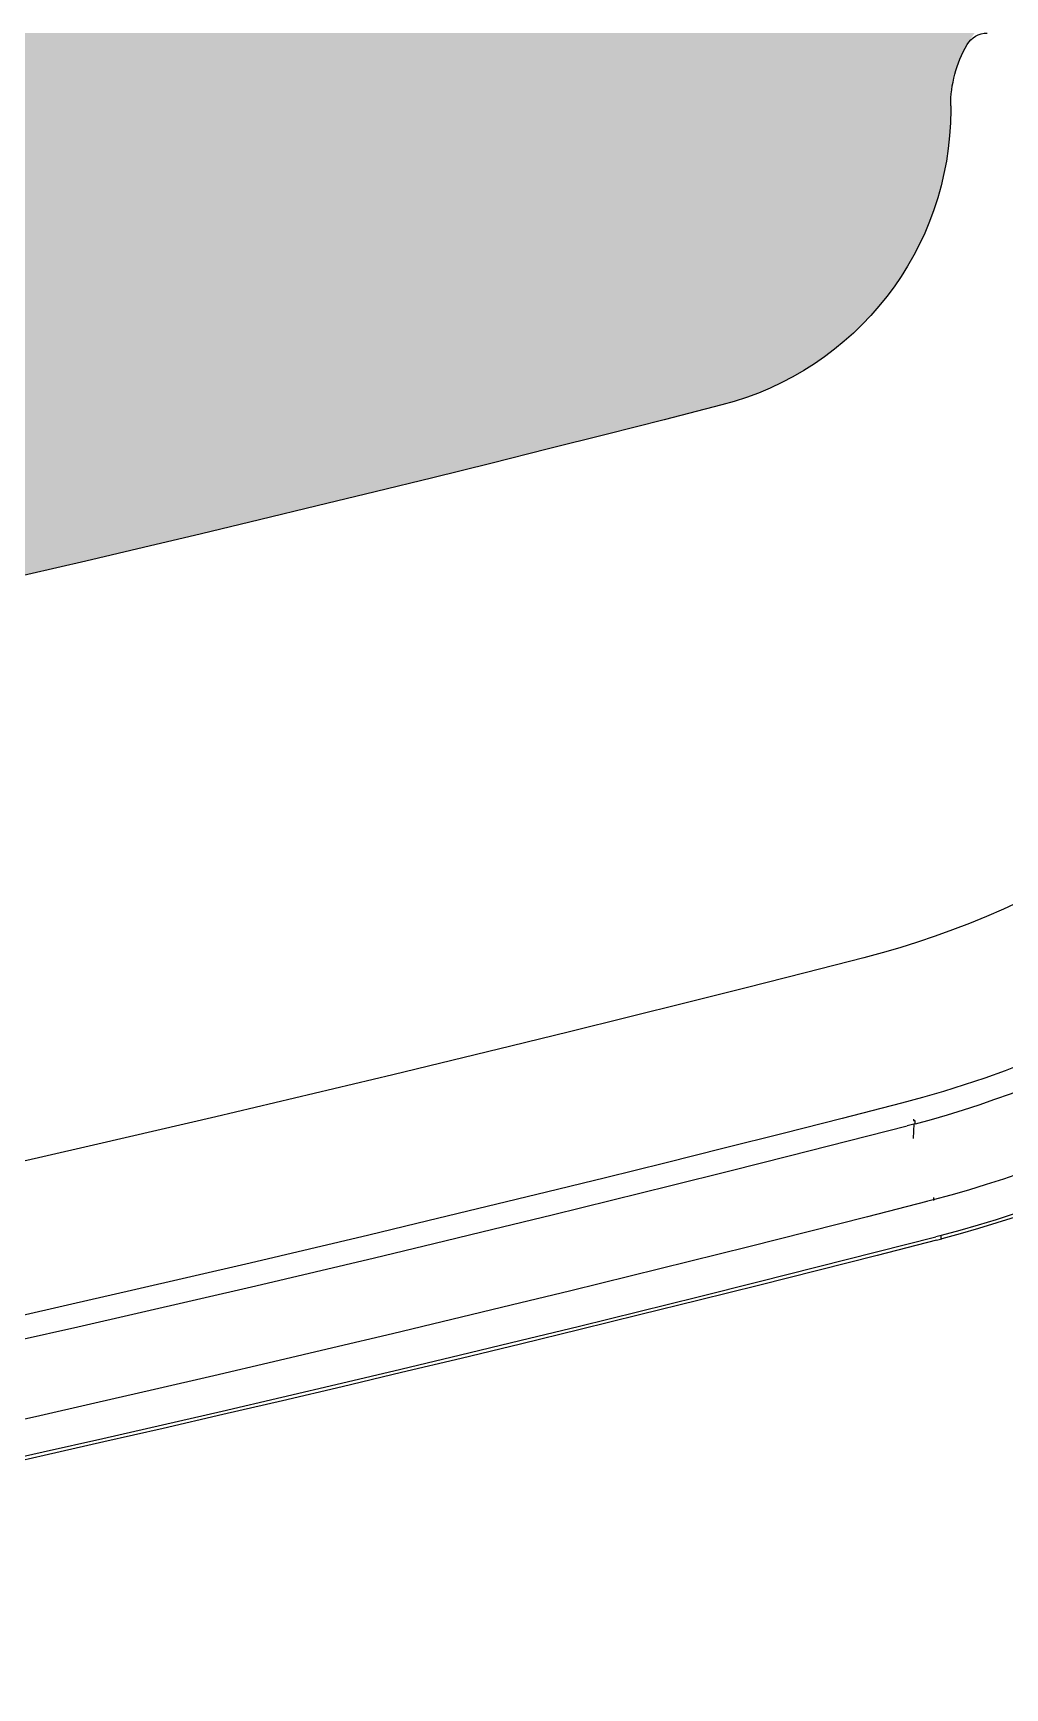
# Model space of a CAD drawing. Header units: millimetres. Extents: x 2698011 to 2856548, y 1019778 to 1210064.
# Drawn here: x 2781771.2 to 2781834.3, y 1121575.7 to 1121683.3 of the extents above; entities that cross this region are included whole.
import ezdxf

# ---------------------------------------------------------------- set-up
doc = ezdxf.new("R2010")
doc.units = ezdxf.units.MM
doc.layers.add('Bloques borde', color=9, linetype='Continuous')
doc.layers.add('Y_ CAJAS', color=9, linetype='Continuous')

# ---------------------------------------------------------------- blocks, each defined once
blk = doc.blocks.new('CO ALURA_  2500 tras 1120 CE ESQ - Inc')
h = blk.add_hatch(color=256)
h.dxf.hatch_style = 1
h.paths.add_polyline_path([(0.01797303918043, 2.304188890343127, 0.3448924110051088), (0.0030934055454502, 2.284815971434388, -0.1623301466132281), (0.0015370857583867, 2.27999999999997), (1.010450415439924, 2.27999999999997, -0.1599478930943387), (1.008893750599137, 2.284741669750812), (1.008893750599159, 2.284999999998583, 0.3422830856744202), (0.9940144620178915, 2.304188890343148, 0.1264993286384897)])
at = {"layer": 'Bloques borde', "linetype": 'Continuous'}
for p, q in [((1.008280928921294, 2.358198859699155), (1.007924884696876, 2.358291260402181)), ((1.008280928921294, 2.358198859699155), (1.007924884696876, 2.358291260402181)), ((1.007980673342472, 2.358508241439933), (1.008316222054814, 2.358421170858207)), ((1.007980673342472, 2.358508241439933), (1.008316222054814, 2.358421170858207)), ((1.00776098738052, 2.355874363001318), (1.007333153101996, 2.355988073394326)), ((1.00776098738052, 2.355874363001318), (1.007333153101996, 2.355988073394326)), ((1.006492114532022, 2.350952247477039), (1.006455275863628, 2.351885192056654)), ((1.006492114532022, 2.350952247477039), (1.006455275863628, 2.351885192056654)), ((1.006581845351546, 2.350947243945128), (1.006071192533596, 2.351081722911388)), ((1.006581845351546, 2.350947243945128), (1.006071192533596, 2.351081722911388)), ((1.008893750599154, 2.284741669750815), (1.008893750599154, 2.284999999999996)), ((1.008893750599154, 2.284741669750815), (1.008893750599154, 2.284999999999996))]:
    blk.add_line(p, q, dxfattribs=at)
at = {"layer": 'Bloques borde'}
for points in [[(1.008269936948521, 2.358430919465829, 0), (1.008269936948521, 2.358430919465829, 0), (1.008269936948521, 2.358430919465829, 0), (1.008269936948521, 2.358430919465829, 0), (1.008269936948521, 2.358430919465829, 0), (1.008269936948521, 2.358430919465829, 0), (1.008269936948521, 2.358430919465829, 0), (1.008269936948521, 2.358430919465829, 0), (1.008269936948521, 2.358430919465829, 0), (1.008269936948521, 2.358430919465829, 0), (1.008269936948521, 2.358430919465829, 0), (1.008269936948521, 2.358430919465829, 0), (1.008269936948521, 2.358430919465829, 0), (1.008269936948521, 2.358430919465829, 0), (1.008269936948521, 2.358430919465829, 0), (1.008269936948521, 2.358430919465829, 0), (1.008269936948521, 2.358430919465829, 0), (1.008269936948521, 2.358430919465829, 0), (1.008269936948521, 2.358430919465829, 0), (1.008269936948521, 2.358430919465829, 0), (1.008269936948521, 2.358430919465829, 0), (1.008269936948521, 2.358430919465829, 0), (1.008269936948521, 2.358430919465829, 0), (1.008269936948521, 2.358430919465829, 0), (1.008269936948521, 2.358430919465829, 0), (1.008269936948521, 2.358430919465829, 0), (1.008269936948521, 2.358430919465829, 0), (1.008269936948521, 2.358430919465829, 0), (1.008269936948521, 2.358430919465829, 0), (1.008269936948521, 2.358430919465829, 0), (1.008269936948521, 2.358430919465829, 0), (1.008269936948521, 2.358430919465829, 0), (1.008269936948521, 2.358430919465829, 0), (1.008269936948521, 2.358430919465829, 0), (1.008269936948521, 2.358430919465829, 0), (1.008269936948521, 2.358430919465829, 0), (1.008269936948521, 2.358430919465829, 0), (1.008269936948521, 2.358430919465829, 0), (1.008269936948521, 2.358430919465829, 0), (1.008269936948521, 2.358430919465829, 0), (1.008269936948521, 2.358430919465829, 0), (1.008269936948521, 2.358430919465829, 0), (1.008269936948521, 2.358430919465829, 0), (1.008269936948521, 2.358430919465829, 0), (1.008269936948521, 2.358430919465829, 0), (1.008269936948521, 2.358430919465829, 0), (1.008269936948521, 2.358430919465829, 0), (1.008269936948521, 2.358430919465829, 0), (1.008269936948521, 2.358430919465829, 0), (1.008269936948521, 2.358430919465829, 0), (1.008269936948521, 2.358430919465829, 0), (1.008269936948521, 2.358430919465829, 0), (1.008269936948521, 2.358430919465829, 0), (1.008269936948521, 2.358430919465829, 0), (1.008269936948521, 2.358430919465829, 0), (1.008269936948521, 2.358430919465829, 0), (1.008269936948521, 2.358430919465829, 0), (1.008269936948521, 2.358430919465829, 0), (1.008269936948521, 2.358430919465829, 0), (1.008269936948521, 2.358430919465829, 0), (1.008269936948521, 2.358430919465829, 0), (1.008269936948521, 2.358430919465829, 0), (1.008269936948521, 2.358430919465829, 0), (1.008269936948521, 2.358430919465829, 0), (1.008269936948521, 2.358430919465829, 0), (1.008269936948521, 2.358430919465829, 0), (1.008269936948521, 2.358430919465829, 0), (1.008269936948521, 2.358430919465829, 0), (1.008269936948521, 2.358430919465829, 0), (1.008269936948521, 2.358430919465829, 0), (1.008269936948521, 2.358430919465829, 0), (1.008269936948521, 2.358430919465829, 0), (1.008269936948521, 2.358430919465829, 0), (1.008269936948521, 2.358430919465829, 0), (1.008269936948521, 2.358430919465829, 0), (1.008269936948521, 2.358430919465829, 0), (1.008269936948521, 2.358430919465829, 0), (1.008269936948521, 2.358430919465829, 0), (1.008269936948521, 2.358430919465829, 0), (1.008269936948521, 2.358430919465829, 0), (1.008269936948521, 2.358430919465829, 0), (1.008269936948521, 2.358430919465829, 0), (1.008269936948521, 2.358430919465829, 0), (1.008269936948521, 2.358430919465829, 0), (1.008269936948521, 2.358430919465829, 0), (1.008269936948521, 2.358430919465829, 0), (1.008269936948521, 2.358430919465829, 0), (1.008269936948521, 2.358430919465829, 0), (1.008269936948521, 2.358430919465829, 0), (1.008269936948521, 2.358430919465829, 0), (1.008269936948521, 2.358430919465829, 0), (1.008269936948521, 2.358430919465829, 0), (1.008269936948521, 2.358430919465829, 0), (1.008269936948521, 2.358430919465829, 0), (1.008269936948521, 2.358430919465829, 0), (1.008269936948521, 2.358430919465829, 0), (1.008269936948521, 2.358430919465829, 0), (1.008269936948521, 2.358430919465829, 0), (1.008269936948521, 2.358430919465829, 0), (1.008269936948521, 2.358430919465829, 0), (1.008269936948521, 2.358430919465829, 0), (1.008269936948521, 2.358430919465829, 0), (1.008269936948521, 2.358430919465829, 0), (1.008269936948521, 2.358330919465828, 0), (1.008269936948521, 2.358330919465828, 0), (1.008269936948521, 2.358330919465828, 0), (1.008269936948521, 2.358330919465828, 0), (1.008269936948521, 2.358330919465828, 0), (1.008269936948521, 2.358330919465828, 0), (1.008269936948521, 2.358330919465828, 0), (1.008269936948521, 2.358330919465828, 0), (1.008269936948521, 2.358330919465828, 0), (1.008269936948521, 2.358330919465828, 0), (1.008269936948521, 2.358330919465828, 0), (1.008269936948521, 2.358330919465828, 0), (1.008269936948521, 2.358330919465828, 0), (1.008269936948521, 2.358330919465828, 0), (1.008269936948521, 2.358330919465828, 0), (1.008269936948521, 2.358330919465828, 0), (1.008269936948521, 2.358330919465828, 0), (1.008269936948521, 2.358330919465828, 0), (1.008269936948521, 2.358330919465828, 0), (1.008269936948521, 2.358330919465828, 0), (1.008269936948521, 2.358330919465828, 0), (1.008269936948521, 2.358330919465828, 0), (1.008269936948521, 2.358330919465828, 0), (1.008269936948521, 2.358330919465828, 0), (1.008269936948521, 2.358330919465828, 0), (1.008269936948521, 2.358330919465828, 0), (1.008269936948521, 2.358330919465828, 0), (1.008269936948521, 2.358330919465828, 0), (1.008269936948521, 2.358330919465828, 0), (1.008269936948521, 2.358330919465828, 0), (1.008269936948521, 2.358330919465828, 0), (1.008269936948521, 2.358330919465828, 0), (1.008269936948521, 2.358330919465828, 0), (1.008269936948521, 2.358330919465828, 0), (1.008269936948521, 2.358330919465828, 0), (1.008269936948521, 2.358330919465828, 0), (1.008269936948521, 2.358330919465828, 0), (1.008269936948521, 2.358330919465828, 0), (1.008269936948521, 2.358330919465828, 0), (1.008269936948521, 2.358330919465828, 0), (1.008269936948521, 2.358330919465828, 0), (1.008269936948521, 2.358330919465828, 0), (1.008269936948521, 2.358330919465828, 0), (1.008269936948521, 2.358330919465828, 0), (1.008269936948521, 2.358330919465828, 0), (1.008269936948521, 2.358330919465828, 0), (1.008269936948521, 2.358330919465828, 0), (1.008269936948521, 2.358330919465828, 0), (1.008269936948521, 2.358330919465828, 0), (1.008269936948521, 2.358330919465828, 0), (1.008269936948521, 2.358330919465828, 0), (1.008269936948521, 2.358330919465828, 0), (1.008269936948521, 2.358330919465828, 0), (1.008269936948521, 2.358330919465828, 0), (1.008269936948521, 2.358330919465828, 0), (1.008269936948521, 2.358330919465828, 0), (1.008269936948521, 2.358330919465828, 0), (1.008269936948521, 2.358330919465828, 0), (1.008269936948521, 2.358330919465828, 0), (1.008269936948521, 2.358330919465828, 0), (1.008269936948521, 2.358330919465828, 0), (1.008269936948521, 2.358330919465828, 0), (1.008269936948521, 2.358330919465828, 0), (1.008269936948521, 2.358330919465828, 0), (1.008269936948521, 2.358330919465828, 0), (1.008269936948521, 2.358330919465828, 0), (1.008269936948521, 2.358330919465828, 0), (1.008269936948521, 2.358330919465828, 0), (1.008269936948521, 2.358330919465828, 0), (1.008269936948521, 2.358330919465828, 0), (1.008269936948521, 2.358330919465828, 0), (1.008269936948521, 2.358230919465825, 0), (1.008269936948521, 2.358230919465825, 0), (1.008269936948521, 2.358230919465825, 0), (1.008269936948521, 2.358230919465825, 0), (1.008269936948521, 2.358230919465825, 0), (1.008269936948521, 2.358230919465825, 0), (1.008269936948521, 2.358230919465825, 0), (1.008269936948521, 2.358230919465825, 0), (1.008269936948521, 2.358230919465825, 0), (1.008269936948521, 2.358230919465825, 0), (1.008269936948521, 2.358230919465825, 0), (1.008269936948521, 2.358230919465825, 0), (1.008269936948521, 2.358230919465825, 0), (1.008269936948521, 2.358230919465825, 0), (1.008269936948521, 2.358230919465825, 0), (1.008269936948521, 2.358230919465825, 0), (1.008269936948521, 2.358230919465825, 0), (1.008269936948521, 2.358230919465825, 0)], [(1.008269936948521, 2.358430919465829, 0), (1.008269936948521, 2.358430919465829, 0), (1.008269936948521, 2.358430919465829, 0), (1.008269936948521, 2.358430919465829, 0), (1.008269936948521, 2.358430919465829, 0), (1.008269936948521, 2.358430919465829, 0), (1.008269936948521, 2.358430919465829, 0), (1.008269936948521, 2.358430919465829, 0), (1.008269936948521, 2.358430919465829, 0), (1.008269936948521, 2.358430919465829, 0), (1.008269936948521, 2.358430919465829, 0), (1.008269936948521, 2.358430919465829, 0), (1.008269936948521, 2.358430919465829, 0), (1.008269936948521, 2.358430919465829, 0), (1.008269936948521, 2.358430919465829, 0), (1.008269936948521, 2.358430919465829, 0), (1.008269936948521, 2.358430919465829, 0), (1.008269936948521, 2.358430919465829, 0), (1.008269936948521, 2.358430919465829, 0), (1.008269936948521, 2.358430919465829, 0), (1.008269936948521, 2.358430919465829, 0), (1.008269936948521, 2.358430919465829, 0), (1.008269936948521, 2.358430919465829, 0), (1.008269936948521, 2.358430919465829, 0), (1.008269936948521, 2.358430919465829, 0), (1.008269936948521, 2.358430919465829, 0), (1.008269936948521, 2.358430919465829, 0), (1.008269936948521, 2.358430919465829, 0), (1.008269936948521, 2.358430919465829, 0), (1.008269936948521, 2.358430919465829, 0), (1.008269936948521, 2.358430919465829, 0), (1.008269936948521, 2.358430919465829, 0), (1.008269936948521, 2.358430919465829, 0), (1.008269936948521, 2.358430919465829, 0), (1.008269936948521, 2.358430919465829, 0), (1.008269936948521, 2.358430919465829, 0), (1.008269936948521, 2.358430919465829, 0), (1.008269936948521, 2.358430919465829, 0), (1.008269936948521, 2.358430919465829, 0), (1.008269936948521, 2.358430919465829, 0), (1.008269936948521, 2.358430919465829, 0), (1.008269936948521, 2.358430919465829, 0), (1.008269936948521, 2.358430919465829, 0), (1.008269936948521, 2.358430919465829, 0), (1.008269936948521, 2.358430919465829, 0), (1.008269936948521, 2.358430919465829, 0), (1.008269936948521, 2.358430919465829, 0), (1.008269936948521, 2.358430919465829, 0), (1.008269936948521, 2.358430919465829, 0), (1.008269936948521, 2.358430919465829, 0), (1.008269936948521, 2.358430919465829, 0), (1.008269936948521, 2.358430919465829, 0), (1.008269936948521, 2.358430919465829, 0), (1.008269936948521, 2.358430919465829, 0), (1.008269936948521, 2.358430919465829, 0), (1.008269936948521, 2.358430919465829, 0), (1.008269936948521, 2.358430919465829, 0), (1.008269936948521, 2.358430919465829, 0), (1.008269936948521, 2.358430919465829, 0), (1.008269936948521, 2.358430919465829, 0), (1.008269936948521, 2.358430919465829, 0), (1.008269936948521, 2.358430919465829, 0), (1.008269936948521, 2.358430919465829, 0), (1.008269936948521, 2.358430919465829, 0), (1.008269936948521, 2.358430919465829, 0), (1.008269936948521, 2.358430919465829, 0), (1.008269936948521, 2.358430919465829, 0), (1.008269936948521, 2.358430919465829, 0), (1.008269936948521, 2.358430919465829, 0), (1.008269936948521, 2.358430919465829, 0), (1.008269936948521, 2.358430919465829, 0), (1.008269936948521, 2.358430919465829, 0), (1.008269936948521, 2.358430919465829, 0), (1.008269936948521, 2.358430919465829, 0), (1.008269936948521, 2.358430919465829, 0), (1.008269936948521, 2.358430919465829, 0), (1.008269936948521, 2.358430919465829, 0), (1.008269936948521, 2.358430919465829, 0), (1.008269936948521, 2.358430919465829, 0), (1.008269936948521, 2.358430919465829, 0), (1.008269936948521, 2.358430919465829, 0), (1.008269936948521, 2.358430919465829, 0), (1.008269936948521, 2.358430919465829, 0), (1.008269936948521, 2.358430919465829, 0), (1.008269936948521, 2.358430919465829, 0), (1.008269936948521, 2.358430919465829, 0), (1.008269936948521, 2.358430919465829, 0), (1.008269936948521, 2.358430919465829, 0), (1.008269936948521, 2.358430919465829, 0), (1.008269936948521, 2.358430919465829, 0), (1.008269936948521, 2.358430919465829, 0), (1.008269936948521, 2.358430919465829, 0), (1.008269936948521, 2.358430919465829, 0), (1.008269936948521, 2.358430919465829, 0), (1.008269936948521, 2.358430919465829, 0), (1.008269936948521, 2.358430919465829, 0), (1.008269936948521, 2.358430919465829, 0), (1.008269936948521, 2.358430919465829, 0), (1.008269936948521, 2.358430919465829, 0), (1.008269936948521, 2.358430919465829, 0), (1.008269936948521, 2.358430919465829, 0), (1.008269936948521, 2.358430919465829, 0), (1.008269936948521, 2.358430919465829, 0), (1.008269936948521, 2.358330919465828, 0), (1.008269936948521, 2.358330919465828, 0), (1.008269936948521, 2.358330919465828, 0), (1.008269936948521, 2.358330919465828, 0), (1.008269936948521, 2.358330919465828, 0), (1.008269936948521, 2.358330919465828, 0), (1.008269936948521, 2.358330919465828, 0), (1.008269936948521, 2.358330919465828, 0), (1.008269936948521, 2.358330919465828, 0), (1.008269936948521, 2.358330919465828, 0), (1.008269936948521, 2.358330919465828, 0), (1.008269936948521, 2.358330919465828, 0), (1.008269936948521, 2.358330919465828, 0), (1.008269936948521, 2.358330919465828, 0), (1.008269936948521, 2.358330919465828, 0), (1.008269936948521, 2.358330919465828, 0), (1.008269936948521, 2.358330919465828, 0), (1.008269936948521, 2.358330919465828, 0), (1.008269936948521, 2.358330919465828, 0), (1.008269936948521, 2.358330919465828, 0), (1.008269936948521, 2.358330919465828, 0), (1.008269936948521, 2.358330919465828, 0), (1.008269936948521, 2.358330919465828, 0), (1.008269936948521, 2.358330919465828, 0), (1.008269936948521, 2.358330919465828, 0), (1.008269936948521, 2.358330919465828, 0), (1.008269936948521, 2.358330919465828, 0), (1.008269936948521, 2.358330919465828, 0), (1.008269936948521, 2.358330919465828, 0), (1.008269936948521, 2.358330919465828, 0), (1.008269936948521, 2.358330919465828, 0), (1.008269936948521, 2.358330919465828, 0), (1.008269936948521, 2.358330919465828, 0), (1.008269936948521, 2.358330919465828, 0), (1.008269936948521, 2.358330919465828, 0), (1.008269936948521, 2.358330919465828, 0), (1.008269936948521, 2.358330919465828, 0), (1.008269936948521, 2.358330919465828, 0), (1.008269936948521, 2.358330919465828, 0), (1.008269936948521, 2.358330919465828, 0), (1.008269936948521, 2.358330919465828, 0), (1.008269936948521, 2.358330919465828, 0), (1.008269936948521, 2.358330919465828, 0), (1.008269936948521, 2.358330919465828, 0), (1.008269936948521, 2.358330919465828, 0), (1.008269936948521, 2.358330919465828, 0), (1.008269936948521, 2.358330919465828, 0), (1.008269936948521, 2.358330919465828, 0), (1.008269936948521, 2.358330919465828, 0), (1.008269936948521, 2.358330919465828, 0), (1.008269936948521, 2.358330919465828, 0), (1.008269936948521, 2.358330919465828, 0), (1.008269936948521, 2.358330919465828, 0), (1.008269936948521, 2.358330919465828, 0), (1.008269936948521, 2.358330919465828, 0), (1.008269936948521, 2.358330919465828, 0), (1.008269936948521, 2.358330919465828, 0), (1.008269936948521, 2.358330919465828, 0), (1.008269936948521, 2.358330919465828, 0), (1.008269936948521, 2.358330919465828, 0), (1.008269936948521, 2.358330919465828, 0), (1.008269936948521, 2.358330919465828, 0), (1.008269936948521, 2.358330919465828, 0), (1.008269936948521, 2.358330919465828, 0), (1.008269936948521, 2.358330919465828, 0), (1.008269936948521, 2.358330919465828, 0), (1.008269936948521, 2.358330919465828, 0), (1.008269936948521, 2.358330919465828, 0), (1.008269936948521, 2.358330919465828, 0), (1.008269936948521, 2.358330919465828, 0), (1.008269936948521, 2.358330919465828, 0), (1.008269936948521, 2.358230919465825, 0), (1.008269936948521, 2.358230919465825, 0), (1.008269936948521, 2.358230919465825, 0), (1.008269936948521, 2.358230919465825, 0), (1.008269936948521, 2.358230919465825, 0), (1.008269936948521, 2.358230919465825, 0), (1.008269936948521, 2.358230919465825, 0), (1.008269936948521, 2.358230919465825, 0), (1.008269936948521, 2.358230919465825, 0), (1.008269936948521, 2.358230919465825, 0), (1.008269936948521, 2.358230919465825, 0), (1.008269936948521, 2.358230919465825, 0), (1.008269936948521, 2.358230919465825, 0), (1.008269936948521, 2.358230919465825, 0), (1.008269936948521, 2.358230919465825, 0), (1.008269936948521, 2.358230919465825, 0), (1.008269936948521, 2.358230919465825, 0), (1.008269936948521, 2.358230919465825, 0)], [(1.007769936948534, 2.355730919465826, 0), (1.007769936948534, 2.355730919465826, 0), (1.007769936948534, 2.355730919465826, 0), (1.007769936948534, 2.355730919465826, 0), (1.007769936948534, 2.355730919465826, 0), (1.007769936948534, 2.355730919465826, 0), (1.007769936948534, 2.355730919465826, 0), (1.007769936948534, 2.355730919465826, 0), (1.007769936948534, 2.355730919465826, 0), (1.007769936948534, 2.355730919465826, 0), (1.007769936948534, 2.355730919465826, 0), (1.007769936948534, 2.355730919465826, 0), (1.007769936948534, 2.35583091946583, 0), (1.007769936948534, 2.35583091946583, 0), (1.007769936948534, 2.35583091946583, 0), (1.007769936948534, 2.35583091946583, 0), (1.007769936948534, 2.35583091946583, 0), (1.007769936948534, 2.35583091946583, 0), (1.007769936948534, 2.35583091946583, 0), (1.007769936948534, 2.35583091946583, 0), (1.007769936948534, 2.35583091946583, 0), (1.007769936948534, 2.35583091946583, 0), (1.007769936948534, 2.35583091946583, 0), (1.007769936948534, 2.35583091946583, 0), (1.007769936948534, 2.35583091946583, 0), (1.007769936948534, 2.35583091946583, 0), (1.007769936948534, 2.35583091946583, 0), (1.007769936948534, 2.35583091946583, 0), (1.007769936948534, 2.35583091946583, 0), (1.007769936948534, 2.35583091946583, 0), (1.007769936948534, 2.35583091946583, 0), (1.007769936948534, 2.35583091946583, 0), (1.007769936948534, 2.35583091946583, 0), (1.007769936948534, 2.35583091946583, 0), (1.007769936948534, 2.35583091946583, 0), (1.007769936948534, 2.35583091946583, 0), (1.007769936948534, 2.35583091946583, 0), (1.007769936948534, 2.35583091946583, 0), (1.007769936948534, 2.35583091946583, 0), (1.007769936948534, 2.35583091946583, 0), (1.007769936948534, 2.35583091946583, 0), (1.007769936948534, 2.35583091946583, 0), (1.007769936948534, 2.35583091946583, 0), (1.007769936948534, 2.35583091946583, 0), (1.007769936948534, 2.35583091946583, 0), (1.007769936948534, 2.35583091946583, 0), (1.007769936948534, 2.35583091946583, 0), (1.007769936948534, 2.35583091946583, 0), (1.007769936948534, 2.35583091946583, 0), (1.007769936948534, 2.35583091946583, 0), (1.007769936948534, 2.35583091946583, 0), (1.007769936948534, 2.35583091946583, 0), (1.007769936948534, 2.35583091946583, 0), (1.007769936948534, 2.35583091946583, 0), (1.007769936948534, 2.35583091946583, 0), (1.007769936948534, 2.35583091946583, 0), (1.007769936948534, 2.35583091946583, 0), (1.007769936948534, 2.35583091946583, 0), (1.007769936948534, 2.35583091946583, 0), (1.007769936948534, 2.35583091946583, 0), (1.007769936948534, 2.35583091946583, 0), (1.007769936948534, 2.35583091946583, 0), (1.007769936948534, 2.35583091946583, 0), (1.007769936948534, 2.35583091946583, 0), (1.007769936948534, 2.35583091946583, 0), (1.007769936948534, 2.35583091946583, 0), (1.007769936948534, 2.35583091946583, 0), (1.007769936948534, 2.35583091946583, 0), (1.007769936948534, 2.35583091946583, 0), (1.007769936948534, 2.35583091946583, 0), (1.007769936948534, 2.35583091946583, 0), (1.007769936948534, 2.35583091946583, 0), (1.007769936948534, 2.35583091946583, 0), (1.007769936948534, 2.35583091946583, 0), (1.007769936948534, 2.35583091946583, 0), (1.007769936948534, 2.35583091946583, 0), (1.007769936948534, 2.35583091946583, 0), (1.007769936948534, 2.35583091946583, 0), (1.007769936948534, 2.35583091946583, 0), (1.007769936948534, 2.35583091946583, 0), (1.007769936948534, 2.35583091946583, 0), (1.007769936948534, 2.35583091946583, 0), (1.007769936948534, 2.35583091946583, 0), (1.007769936948534, 2.35583091946583, 0), (1.007769936948534, 2.35583091946583, 0), (1.007769936948534, 2.35583091946583, 0), (1.007769936948534, 2.35583091946583, 0), (1.007769936948534, 2.35583091946583, 0), (1.007769936948534, 2.35583091946583, 0), (1.007769936948534, 2.35583091946583, 0), (1.007769936948534, 2.35583091946583, 0), (1.007769936948534, 2.35583091946583, 0), (1.007769936948534, 2.35583091946583, 0), (1.007769936948534, 2.35583091946583, 0), (1.007769936948534, 2.35583091946583, 0), (1.007769936948534, 2.35583091946583, 0), (1.007769936948534, 2.35583091946583, 0), (1.007769936948534, 2.35583091946583, 0), (1.007769936948534, 2.35583091946583, 0), (1.007769936948534, 2.35583091946583, 0), (1.007769936948534, 2.35583091946583, 0), (1.007769936948534, 2.35583091946583, 0), (1.007769936948534, 2.35583091946583, 0), (1.007769936948534, 2.35583091946583, 0), (1.007769936948534, 2.35583091946583, 0), (1.007769936948534, 2.35583091946583, 0), (1.007769936948534, 2.35583091946583, 0), (1.007769936948534, 2.35583091946583, 0), (1.007769936948534, 2.35583091946583, 0), (1.007769936948534, 2.35583091946583, 0), (1.007769936948534, 2.35583091946583, 0), (1.007769936948534, 2.35583091946583, 0), (1.007769936948534, 2.35583091946583, 0), (1.007769936948534, 2.35583091946583, 0), (1.007769936948534, 2.35583091946583, 0), (1.007769936948534, 2.35583091946583, 0), (1.007769936948534, 2.35583091946583, 0), (1.007769936948534, 2.35583091946583, 0), (1.007769936948534, 2.35583091946583, 0), (1.007769936948534, 2.35583091946583, 0), (1.007769936948534, 2.35583091946583, 0), (1.007769936948534, 2.35583091946583, 0), (1.007769936948534, 2.35583091946583, 0), (1.007769936948534, 2.35583091946583, 0), (1.007769936948534, 2.35583091946583, 0), (1.007769936948534, 2.35583091946583, 0), (1.007769936948534, 2.35583091946583, 0), (1.007769936948534, 2.35583091946583, 0), (1.007769936948534, 2.35583091946583, 0), (1.007769936948534, 2.35583091946583, 0), (1.007769936948534, 2.35583091946583, 0), (1.007769936948534, 2.35583091946583, 0), (1.007769936948534, 2.35583091946583, 0), (1.007769936948534, 2.355930919465833, 0), (1.007769936948534, 2.355930919465833, 0), (1.007769936948534, 2.355930919465833, 0), (1.007769936948534, 2.355930919465833, 0), (1.007769936948534, 2.355930919465833, 0), (1.007769936948534, 2.355930919465833, 0), (1.007769936948534, 2.355930919465833, 0), (1.007769936948534, 2.355930919465833, 0), (1.007769936948534, 2.355930919465833, 0), (1.007769936948534, 2.355930919465833, 0), (1.007769936948534, 2.355930919465833, 0), (1.007769936948534, 2.355930919465833, 0), (1.007769936948534, 2.355930919465833, 0), (1.007769936948534, 2.355930919465833, 0), (1.007769936948534, 2.355930919465833, 0), (1.007769936948534, 2.355930919465833, 0), (1.007769936948534, 2.355930919465833, 0), (1.007769936948534, 2.355930919465833, 0), (1.007769936948534, 2.355930919465833, 0), (1.007769936948534, 2.355930919465833, 0), (1.007769936948534, 2.355930919465833, 0), (1.007769936948534, 2.355930919465833, 0), (1.007769936948534, 2.355930919465833, 0), (1.007769936948534, 2.355930919465833, 0), (1.007769936948534, 2.355930919465833, 0), (1.007769936948534, 2.355930919465833, 0), (1.007769936948534, 2.355930919465833, 0), (1.007769936948534, 2.355930919465833, 0), (1.007769936948534, 2.355930919465833, 0), (1.007769936948534, 2.355930919465833, 0), (1.007769936948534, 2.355930919465833, 0), (1.007769936948534, 2.355930919465833, 0), (1.007769936948534, 2.355930919465833, 0), (1.007769936948534, 2.355930919465833, 0), (1.007769936948534, 2.355930919465833, 0), (1.007769936948534, 2.355930919465833, 0), (1.007769936948534, 2.355930919465833, 0), (1.007769936948534, 2.355930919465833, 0), (1.007769936948534, 2.355930919465833, 0), (1.007769936948534, 2.355930919465833, 0), (1.007769936948534, 2.355930919465833, 0), (1.007769936948534, 2.355930919465833, 0), (1.007769936948534, 2.355930919465833, 0), (1.007769936948534, 2.355930919465833, 0), (1.007769936948534, 2.355930919465833, 0), (1.007769936948534, 2.355930919465833, 0), (1.007769936948534, 2.355930919465833, 0), (1.007769936948534, 2.355930919465833, 0), (1.007769936948534, 2.355930919465833, 0), (1.007769936948534, 2.355930919465833, 0), (1.007769936948534, 2.355930919465833, 0), (1.007769936948534, 2.355930919465833, 0), (1.007769936948534, 2.355930919465833, 0), (1.007769936948534, 2.355930919465833, 0), (1.007769936948534, 2.355930919465833, 0), (1.007769936948534, 2.355930919465833, 0), (1.007769936948534, 2.355930919465833, 0), (1.007769936948534, 2.355930919465833, 0), (1.007769936948534, 2.355930919465833, 0)], [(1.007769936948534, 2.355730919465826, 0), (1.007769936948534, 2.355730919465826, 0), (1.007769936948534, 2.355730919465826, 0), (1.007769936948534, 2.355730919465826, 0), (1.007769936948534, 2.355730919465826, 0), (1.007769936948534, 2.355730919465826, 0), (1.007769936948534, 2.355730919465826, 0), (1.007769936948534, 2.355730919465826, 0), (1.007769936948534, 2.355730919465826, 0), (1.007769936948534, 2.355730919465826, 0), (1.007769936948534, 2.355730919465826, 0), (1.007769936948534, 2.355730919465826, 0), (1.007769936948534, 2.35583091946583, 0), (1.007769936948534, 2.35583091946583, 0), (1.007769936948534, 2.35583091946583, 0), (1.007769936948534, 2.35583091946583, 0), (1.007769936948534, 2.35583091946583, 0), (1.007769936948534, 2.35583091946583, 0), (1.007769936948534, 2.35583091946583, 0), (1.007769936948534, 2.35583091946583, 0), (1.007769936948534, 2.35583091946583, 0), (1.007769936948534, 2.35583091946583, 0), (1.007769936948534, 2.35583091946583, 0), (1.007769936948534, 2.35583091946583, 0), (1.007769936948534, 2.35583091946583, 0), (1.007769936948534, 2.35583091946583, 0), (1.007769936948534, 2.35583091946583, 0), (1.007769936948534, 2.35583091946583, 0), (1.007769936948534, 2.35583091946583, 0), (1.007769936948534, 2.35583091946583, 0), (1.007769936948534, 2.35583091946583, 0), (1.007769936948534, 2.35583091946583, 0), (1.007769936948534, 2.35583091946583, 0), (1.007769936948534, 2.35583091946583, 0), (1.007769936948534, 2.35583091946583, 0), (1.007769936948534, 2.35583091946583, 0), (1.007769936948534, 2.35583091946583, 0), (1.007769936948534, 2.35583091946583, 0), (1.007769936948534, 2.35583091946583, 0), (1.007769936948534, 2.35583091946583, 0), (1.007769936948534, 2.35583091946583, 0), (1.007769936948534, 2.35583091946583, 0), (1.007769936948534, 2.35583091946583, 0), (1.007769936948534, 2.35583091946583, 0), (1.007769936948534, 2.35583091946583, 0), (1.007769936948534, 2.35583091946583, 0), (1.007769936948534, 2.35583091946583, 0), (1.007769936948534, 2.35583091946583, 0), (1.007769936948534, 2.35583091946583, 0), (1.007769936948534, 2.35583091946583, 0), (1.007769936948534, 2.35583091946583, 0), (1.007769936948534, 2.35583091946583, 0), (1.007769936948534, 2.35583091946583, 0), (1.007769936948534, 2.35583091946583, 0), (1.007769936948534, 2.35583091946583, 0), (1.007769936948534, 2.35583091946583, 0), (1.007769936948534, 2.35583091946583, 0), (1.007769936948534, 2.35583091946583, 0), (1.007769936948534, 2.35583091946583, 0), (1.007769936948534, 2.35583091946583, 0), (1.007769936948534, 2.35583091946583, 0), (1.007769936948534, 2.35583091946583, 0), (1.007769936948534, 2.35583091946583, 0), (1.007769936948534, 2.35583091946583, 0), (1.007769936948534, 2.35583091946583, 0), (1.007769936948534, 2.35583091946583, 0), (1.007769936948534, 2.35583091946583, 0), (1.007769936948534, 2.35583091946583, 0), (1.007769936948534, 2.35583091946583, 0), (1.007769936948534, 2.35583091946583, 0), (1.007769936948534, 2.35583091946583, 0), (1.007769936948534, 2.35583091946583, 0), (1.007769936948534, 2.35583091946583, 0), (1.007769936948534, 2.35583091946583, 0), (1.007769936948534, 2.35583091946583, 0), (1.007769936948534, 2.35583091946583, 0), (1.007769936948534, 2.35583091946583, 0), (1.007769936948534, 2.35583091946583, 0), (1.007769936948534, 2.35583091946583, 0), (1.007769936948534, 2.35583091946583, 0), (1.007769936948534, 2.35583091946583, 0), (1.007769936948534, 2.35583091946583, 0), (1.007769936948534, 2.35583091946583, 0), (1.007769936948534, 2.35583091946583, 0), (1.007769936948534, 2.35583091946583, 0), (1.007769936948534, 2.35583091946583, 0), (1.007769936948534, 2.35583091946583, 0), (1.007769936948534, 2.35583091946583, 0), (1.007769936948534, 2.35583091946583, 0), (1.007769936948534, 2.35583091946583, 0), (1.007769936948534, 2.35583091946583, 0), (1.007769936948534, 2.35583091946583, 0), (1.007769936948534, 2.35583091946583, 0), (1.007769936948534, 2.35583091946583, 0), (1.007769936948534, 2.35583091946583, 0), (1.007769936948534, 2.35583091946583, 0), (1.007769936948534, 2.35583091946583, 0), (1.007769936948534, 2.35583091946583, 0), (1.007769936948534, 2.35583091946583, 0), (1.007769936948534, 2.35583091946583, 0), (1.007769936948534, 2.35583091946583, 0), (1.007769936948534, 2.35583091946583, 0), (1.007769936948534, 2.35583091946583, 0), (1.007769936948534, 2.35583091946583, 0), (1.007769936948534, 2.35583091946583, 0), (1.007769936948534, 2.35583091946583, 0), (1.007769936948534, 2.35583091946583, 0), (1.007769936948534, 2.35583091946583, 0), (1.007769936948534, 2.35583091946583, 0), (1.007769936948534, 2.35583091946583, 0), (1.007769936948534, 2.35583091946583, 0), (1.007769936948534, 2.35583091946583, 0), (1.007769936948534, 2.35583091946583, 0), (1.007769936948534, 2.35583091946583, 0), (1.007769936948534, 2.35583091946583, 0), (1.007769936948534, 2.35583091946583, 0), (1.007769936948534, 2.35583091946583, 0), (1.007769936948534, 2.35583091946583, 0), (1.007769936948534, 2.35583091946583, 0), (1.007769936948534, 2.35583091946583, 0), (1.007769936948534, 2.35583091946583, 0), (1.007769936948534, 2.35583091946583, 0), (1.007769936948534, 2.35583091946583, 0), (1.007769936948534, 2.35583091946583, 0), (1.007769936948534, 2.35583091946583, 0), (1.007769936948534, 2.35583091946583, 0), (1.007769936948534, 2.35583091946583, 0), (1.007769936948534, 2.35583091946583, 0), (1.007769936948534, 2.35583091946583, 0), (1.007769936948534, 2.35583091946583, 0), (1.007769936948534, 2.35583091946583, 0), (1.007769936948534, 2.35583091946583, 0), (1.007769936948534, 2.35583091946583, 0), (1.007769936948534, 2.355930919465833, 0), (1.007769936948534, 2.355930919465833, 0), (1.007769936948534, 2.355930919465833, 0), (1.007769936948534, 2.355930919465833, 0), (1.007769936948534, 2.355930919465833, 0), (1.007769936948534, 2.355930919465833, 0), (1.007769936948534, 2.355930919465833, 0), (1.007769936948534, 2.355930919465833, 0), (1.007769936948534, 2.355930919465833, 0), (1.007769936948534, 2.355930919465833, 0), (1.007769936948534, 2.355930919465833, 0), (1.007769936948534, 2.355930919465833, 0), (1.007769936948534, 2.355930919465833, 0), (1.007769936948534, 2.355930919465833, 0), (1.007769936948534, 2.355930919465833, 0), (1.007769936948534, 2.355930919465833, 0), (1.007769936948534, 2.355930919465833, 0), (1.007769936948534, 2.355930919465833, 0), (1.007769936948534, 2.355930919465833, 0), (1.007769936948534, 2.355930919465833, 0), (1.007769936948534, 2.355930919465833, 0), (1.007769936948534, 2.355930919465833, 0), (1.007769936948534, 2.355930919465833, 0), (1.007769936948534, 2.355930919465833, 0), (1.007769936948534, 2.355930919465833, 0), (1.007769936948534, 2.355930919465833, 0), (1.007769936948534, 2.355930919465833, 0), (1.007769936948534, 2.355930919465833, 0), (1.007769936948534, 2.355930919465833, 0), (1.007769936948534, 2.355930919465833, 0), (1.007769936948534, 2.355930919465833, 0), (1.007769936948534, 2.355930919465833, 0), (1.007769936948534, 2.355930919465833, 0), (1.007769936948534, 2.355930919465833, 0), (1.007769936948534, 2.355930919465833, 0), (1.007769936948534, 2.355930919465833, 0), (1.007769936948534, 2.355930919465833, 0), (1.007769936948534, 2.355930919465833, 0), (1.007769936948534, 2.355930919465833, 0), (1.007769936948534, 2.355930919465833, 0), (1.007769936948534, 2.355930919465833, 0), (1.007769936948534, 2.355930919465833, 0), (1.007769936948534, 2.355930919465833, 0), (1.007769936948534, 2.355930919465833, 0), (1.007769936948534, 2.355930919465833, 0), (1.007769936948534, 2.355930919465833, 0), (1.007769936948534, 2.355930919465833, 0), (1.007769936948534, 2.355930919465833, 0), (1.007769936948534, 2.355930919465833, 0), (1.007769936948534, 2.355930919465833, 0), (1.007769936948534, 2.355930919465833, 0), (1.007769936948534, 2.355930919465833, 0), (1.007769936948534, 2.355930919465833, 0), (1.007769936948534, 2.355930919465833, 0), (1.007769936948534, 2.355930919465833, 0), (1.007769936948534, 2.355930919465833, 0), (1.007769936948534, 2.355930919465833, 0), (1.007769936948534, 2.355930919465833, 0), (1.007769936948534, 2.355930919465833, 0)], [(1.006469936948519, 2.350630919465828, 0), (1.006469936948519, 2.350630919465828, 0), (1.006469936948519, 2.350630919465828, 0), (1.006469936948519, 2.350630919465828, 0), (1.006469936948519, 2.350630919465828, 0), (1.006469936948519, 2.350630919465828, 0), (1.006469936948519, 2.350630919465828, 0), (1.006469936948519, 2.350630919465828, 0), (1.006469936948519, 2.350630919465828, 0), (1.006469936948519, 2.350630919465828, 0), (1.006469936948519, 2.350630919465828, 0), (1.006469936948519, 2.350630919465828, 0), (1.006469936948519, 2.350630919465828, 0), (1.006469936948519, 2.350630919465828, 0), (1.006469936948519, 2.350630919465828, 0), (1.006469936948519, 2.350630919465828, 0), (1.006469936948519, 2.350630919465828, 0), (1.006469936948519, 2.350630919465828, 0), (1.006469936948519, 2.350630919465828, 0), (1.006469936948519, 2.350630919465828, 0), (1.006469936948519, 2.350630919465828, 0), (1.006469936948519, 2.350630919465828, 0), (1.006469936948519, 2.350630919465828, 0), (1.006469936948519, 2.350630919465828, 0), (1.006469936948519, 2.350630919465828, 0), (1.006469936948519, 2.350630919465828, 0), (1.006469936948519, 2.350630919465828, 0), (1.006469936948519, 2.350630919465828, 0), (1.006469936948519, 2.350630919465828, 0), (1.006469936948519, 2.350630919465828, 0), (1.006469936948519, 2.350630919465828, 0), (1.006469936948519, 2.350630919465828, 0), (1.006469936948519, 2.350630919465828, 0), (1.006469936948519, 2.350730919465831, 0), (1.006469936948519, 2.350730919465831, 0), (1.006469936948519, 2.350730919465831, 0), (1.006469936948519, 2.350730919465831, 0), (1.006569936948523, 2.350730919465831, 0), (1.006569936948523, 2.350730919465831, 0), (1.006569936948523, 2.350730919465831, 0), (1.006569936948523, 2.350730919465831, 0), (1.006569936948523, 2.350730919465831, 0), (1.006569936948523, 2.350730919465831, 0), (1.006569936948523, 2.350730919465831, 0), (1.006569936948523, 2.350730919465831, 0), (1.006569936948523, 2.350730919465831, 0), (1.006569936948523, 2.350730919465831, 0), (1.006569936948523, 2.350730919465831, 0), (1.006569936948523, 2.350730919465831, 0), (1.006569936948523, 2.350730919465831, 0), (1.006569936948523, 2.350730919465831, 0), (1.006569936948523, 2.350730919465831, 0), (1.006569936948523, 2.350730919465831, 0), (1.006569936948523, 2.350730919465831, 0), (1.006569936948523, 2.350730919465831, 0), (1.006569936948523, 2.350730919465831, 0), (1.006569936948523, 2.350730919465831, 0), (1.006569936948523, 2.350730919465831, 0), (1.006569936948523, 2.350730919465831, 0), (1.006569936948523, 2.350730919465831, 0), (1.006569936948523, 2.350730919465831, 0), (1.006569936948523, 2.350730919465831, 0), (1.006569936948523, 2.350730919465831, 0), (1.006569936948523, 2.350730919465831, 0), (1.006569936948523, 2.350730919465831, 0), (1.006569936948523, 2.350730919465831, 0), (1.006569936948523, 2.350730919465831, 0), (1.006569936948523, 2.350730919465831, 0), (1.006569936948523, 2.350730919465831, 0), (1.006569936948523, 2.350730919465831, 0), (1.006569936948523, 2.350730919465831, 0), (1.006569936948523, 2.350730919465831, 0), (1.006569936948523, 2.350730919465831, 0), (1.006569936948523, 2.350730919465831, 0), (1.006569936948523, 2.350730919465831, 0), (1.006569936948523, 2.350730919465831, 0), (1.006569936948523, 2.350730919465831, 0), (1.006569936948523, 2.350830919465835, 0), (1.006569936948523, 2.350830919465835, 0), (1.006569936948523, 2.350830919465835, 0), (1.006569936948523, 2.350830919465835, 0), (1.006569936948523, 2.350830919465835, 0), (1.006569936948523, 2.350830919465835, 0), (1.006569936948523, 2.350830919465835, 0), (1.006569936948523, 2.350830919465835, 0), (1.006569936948523, 2.350830919465835, 0), (1.006569936948523, 2.350830919465835, 0), (1.006569936948523, 2.350830919465835, 0), (1.006569936948523, 2.350830919465835, 0), (1.006569936948523, 2.350830919465835, 0), (1.006569936948523, 2.350830919465835, 0), (1.006569936948523, 2.350830919465835, 0), (1.006569936948523, 2.350830919465835, 0), (1.006569936948523, 2.350830919465835, 0), (1.006569936948523, 2.350830919465835, 0), (1.006569936948523, 2.350830919465835, 0), (1.006569936948523, 2.350830919465835, 0), (1.006569936948523, 2.350830919465835, 0), (1.006569936948523, 2.350830919465835, 0), (1.006569936948523, 2.350830919465835, 0), (1.006569936948523, 2.350830919465835, 0), (1.006569936948523, 2.350830919465835, 0), (1.006569936948523, 2.350830919465835, 0), (1.006569936948523, 2.350830919465835, 0), (1.006569936948523, 2.350830919465835, 0), (1.006569936948523, 2.350830919465835, 0), (1.006569936948523, 2.350830919465835, 0), (1.006569936948523, 2.350830919465835, 0), (1.006569936948523, 2.350830919465835, 0), (1.006569936948523, 2.350830919465835, 0), (1.006569936948523, 2.350830919465835, 0), (1.006569936948523, 2.350830919465835, 0), (1.006569936948523, 2.350830919465835, 0), (1.006569936948523, 2.350830919465835, 0), (1.006569936948523, 2.350830919465835, 0), (1.006569936948523, 2.350830919465835, 0), (1.006569936948523, 2.350830919465835, 0), (1.006569936948523, 2.350830919465835, 0), (1.006569936948523, 2.350830919465835, 0), (1.006569936948523, 2.350830919465835, 0), (1.006569936948523, 2.350830919465835, 0), (1.006569936948523, 2.350830919465835, 0), (1.006569936948523, 2.350830919465835, 0), (1.006569936948523, 2.350830919465835, 0), (1.006569936948523, 2.350830919465835, 0), (1.006569936948523, 2.350830919465835, 0), (1.006569936948523, 2.350830919465835, 0), (1.006569936948523, 2.350830919465835, 0), (1.006569936948523, 2.350830919465835, 0), (1.006569936948523, 2.350830919465835, 0), (1.006569936948523, 2.350830919465835, 0), (1.006569936948523, 2.350830919465835, 0), (1.006569936948523, 2.350830919465835, 0), (1.006569936948523, 2.350830919465835, 0), (1.006569936948523, 2.350830919465835, 0), (1.006569936948523, 2.350930919465824, 0), (1.006569936948523, 2.350930919465824, 0), (1.006569936948523, 2.350930919465824, 0), (1.006569936948523, 2.350930919465824, 0), (1.006569936948523, 2.350930919465824, 0), (1.006569936948523, 2.350930919465824, 0), (1.006569936948523, 2.350930919465824, 0), (1.006569936948523, 2.350930919465824, 0), (1.006569936948523, 2.350930919465824, 0), (1.006569936948523, 2.350930919465824, 0), (1.006569936948523, 2.350930919465824, 0), (1.006569936948523, 2.350930919465824, 0), (1.006569936948523, 2.350930919465824, 0), (1.006569936948523, 2.350930919465824, 0), (1.006569936948523, 2.350930919465824, 0), (1.006569936948523, 2.350930919465824, 0), (1.006569936948523, 2.350930919465824, 0), (1.006569936948523, 2.350930919465824, 0), (1.006569936948523, 2.350930919465824, 0), (1.006569936948523, 2.350930919465824, 0), (1.006569936948523, 2.350930919465824, 0), (1.006569936948523, 2.350930919465824, 0), (1.006569936948523, 2.350930919465824, 0), (1.006569936948523, 2.350930919465824, 0), (1.006569936948523, 2.350930919465824, 0), (1.006569936948523, 2.350930919465824, 0), (1.006569936948523, 2.350930919465824, 0), (1.006569936948523, 2.350930919465824, 0), (1.006569936948523, 2.350930919465824, 0), (1.006569936948523, 2.350930919465824, 0), (1.006569936948523, 2.350930919465824, 0), (1.006569936948523, 2.350930919465824, 0), (1.006569936948523, 2.350930919465824, 0), (1.006569936948523, 2.350930919465824, 0), (1.006569936948523, 2.350930919465824, 0), (1.006569936948523, 2.350930919465824, 0), (1.006569936948523, 2.350930919465824, 0), (1.006569936948523, 2.350930919465824, 0), (1.006569936948523, 2.350930919465824, 0), (1.006569936948523, 2.350930919465824, 0), (1.006569936948523, 2.350930919465824, 0), (1.006569936948523, 2.350930919465824, 0), (1.006569936948523, 2.350930919465824, 0), (1.006569936948523, 2.350930919465824, 0), (1.006569936948523, 2.350930919465824, 0), (1.006569936948523, 2.350930919465824, 0), (1.006569936948523, 2.350930919465824, 0), (1.006569936948523, 2.350930919465824, 0), (1.006569936948523, 2.350930919465824, 0), (1.006569936948523, 2.350930919465824, 0), (1.006569936948523, 2.350930919465824, 0), (1.006569936948523, 2.350930919465824, 0), (1.006569936948523, 2.350930919465824, 0), (1.006569936948523, 2.350930919465824, 0), (1.006569936948523, 2.350930919465824, 0), (1.006569936948523, 2.350930919465824, 0), (1.006569936948523, 2.350930919465824, 0), (1.006569936948523, 2.350930919465824, 0), (1.006569936948523, 2.350930919465824, 0), (1.006569936948523, 2.350930919465824, 0), (1.006569936948523, 2.350930919465824, 0), (1.006569936948523, 2.350930919465824, 0), (1.006569936948523, 2.350930919465824, 0), (1.006569936948523, 2.350930919465824, 0), (1.006569936948523, 2.350930919465824, 0), (1.006569936948523, 2.350930919465824, 0), (1.006569936948523, 2.350930919465824, 0), (1.006569936948523, 2.350930919465824, 0), (1.006569936948523, 2.350930919465824, 0), (1.006569936948523, 2.350930919465824, 0), (1.006569936948523, 2.350930919465824, 0), (1.006569936948523, 2.350930919465824, 0), (1.006569936948523, 2.350930919465824, 0), (1.006569936948523, 2.350930919465824, 0), (1.006569936948523, 2.350930919465824, 0), (1.006569936948523, 2.350930919465824, 0), (1.006569936948523, 2.350930919465824, 0), (1.006569936948523, 2.350930919465824, 0), (1.006569936948523, 2.350930919465824, 0), (1.006569936948523, 2.350930919465824, 0), (1.006569936948523, 2.350930919465824, 0), (1.006569936948523, 2.350930919465824, 0), (1.006569936948523, 2.350930919465824, 0), (1.006569936948523, 2.350930919465824, 0), (1.006569936948523, 2.350930919465824, 0), (1.006569936948523, 2.350930919465824, 0), (1.006569936948523, 2.350930919465824, 0), (1.006569936948523, 2.350930919465824, 0), (1.006569936948523, 2.350930919465824, 0), (1.006569936948523, 2.350930919465824, 0), (1.006569936948523, 2.350930919465824, 0), (1.006569936948523, 2.350930919465824, 0), (1.006569936948523, 2.350930919465824, 0), (1.006569936948523, 2.350930919465824, 0), (1.006569936948523, 2.350930919465824, 0), (1.006569936948523, 2.350930919465824, 0), (1.006569936948523, 2.350930919465824, 0), (1.006569936948523, 2.350930919465824, 0), (1.006569936948523, 2.350930919465824, 0), (1.006569936948523, 2.350930919465824, 0), (1.006569936948523, 2.350930919465824, 0), (1.006569936948523, 2.350930919465824, 0), (1.006569936948523, 2.350930919465824, 0), (1.006569936948523, 2.350930919465824, 0), (1.006569936948523, 2.350930919465824, 0), (1.006569936948523, 2.350930919465824, 0), (1.006569936948523, 2.350930919465824, 0), (1.006569936948523, 2.350930919465824, 0), (1.006569936948523, 2.350930919465824, 0), (1.006569936948523, 2.350930919465824, 0), (1.006569936948523, 2.350930919465824, 0), (1.006569936948523, 2.350930919465824, 0), (1.006569936948523, 2.350930919465824, 0), (1.006569936948523, 2.350930919465824, 0), (1.006569936948523, 2.350930919465824, 0), (1.006569936948523, 2.350930919465824, 0), (1.006569936948523, 2.350930919465824, 0), (1.006569936948523, 2.350930919465824, 0), (1.006569936948523, 2.350930919465824, 0), (1.006569936948523, 2.350930919465824, 0), (1.006569936948523, 2.350930919465824, 0)], [(1.006469936948519, 2.350630919465828, 0), (1.006469936948519, 2.350630919465828, 0), (1.006469936948519, 2.350630919465828, 0), (1.006469936948519, 2.350630919465828, 0), (1.006469936948519, 2.350630919465828, 0), (1.006469936948519, 2.350630919465828, 0), (1.006469936948519, 2.350630919465828, 0), (1.006469936948519, 2.350630919465828, 0), (1.006469936948519, 2.350630919465828, 0), (1.006469936948519, 2.350630919465828, 0), (1.006469936948519, 2.350630919465828, 0), (1.006469936948519, 2.350630919465828, 0), (1.006469936948519, 2.350630919465828, 0), (1.006469936948519, 2.350630919465828, 0), (1.006469936948519, 2.350630919465828, 0), (1.006469936948519, 2.350630919465828, 0), (1.006469936948519, 2.350630919465828, 0), (1.006469936948519, 2.350630919465828, 0), (1.006469936948519, 2.350630919465828, 0), (1.006469936948519, 2.350630919465828, 0), (1.006469936948519, 2.350630919465828, 0), (1.006469936948519, 2.350630919465828, 0), (1.006469936948519, 2.350630919465828, 0), (1.006469936948519, 2.350630919465828, 0), (1.006469936948519, 2.350630919465828, 0), (1.006469936948519, 2.350630919465828, 0), (1.006469936948519, 2.350630919465828, 0), (1.006469936948519, 2.350630919465828, 0), (1.006469936948519, 2.350630919465828, 0), (1.006469936948519, 2.350630919465828, 0), (1.006469936948519, 2.350630919465828, 0), (1.006469936948519, 2.350630919465828, 0), (1.006469936948519, 2.350630919465828, 0), (1.006469936948519, 2.350730919465831, 0), (1.006469936948519, 2.350730919465831, 0), (1.006469936948519, 2.350730919465831, 0), (1.006469936948519, 2.350730919465831, 0), (1.006569936948523, 2.350730919465831, 0), (1.006569936948523, 2.350730919465831, 0), (1.006569936948523, 2.350730919465831, 0), (1.006569936948523, 2.350730919465831, 0), (1.006569936948523, 2.350730919465831, 0), (1.006569936948523, 2.350730919465831, 0), (1.006569936948523, 2.350730919465831, 0), (1.006569936948523, 2.350730919465831, 0), (1.006569936948523, 2.350730919465831, 0), (1.006569936948523, 2.350730919465831, 0), (1.006569936948523, 2.350730919465831, 0), (1.006569936948523, 2.350730919465831, 0), (1.006569936948523, 2.350730919465831, 0), (1.006569936948523, 2.350730919465831, 0), (1.006569936948523, 2.350730919465831, 0), (1.006569936948523, 2.350730919465831, 0), (1.006569936948523, 2.350730919465831, 0), (1.006569936948523, 2.350730919465831, 0), (1.006569936948523, 2.350730919465831, 0), (1.006569936948523, 2.350730919465831, 0), (1.006569936948523, 2.350730919465831, 0), (1.006569936948523, 2.350730919465831, 0), (1.006569936948523, 2.350730919465831, 0), (1.006569936948523, 2.350730919465831, 0), (1.006569936948523, 2.350730919465831, 0), (1.006569936948523, 2.350730919465831, 0), (1.006569936948523, 2.350730919465831, 0), (1.006569936948523, 2.350730919465831, 0), (1.006569936948523, 2.350730919465831, 0), (1.006569936948523, 2.350730919465831, 0), (1.006569936948523, 2.350730919465831, 0), (1.006569936948523, 2.350730919465831, 0), (1.006569936948523, 2.350730919465831, 0), (1.006569936948523, 2.350730919465831, 0), (1.006569936948523, 2.350730919465831, 0), (1.006569936948523, 2.350730919465831, 0), (1.006569936948523, 2.350730919465831, 0), (1.006569936948523, 2.350730919465831, 0), (1.006569936948523, 2.350730919465831, 0), (1.006569936948523, 2.350730919465831, 0), (1.006569936948523, 2.350830919465835, 0), (1.006569936948523, 2.350830919465835, 0), (1.006569936948523, 2.350830919465835, 0), (1.006569936948523, 2.350830919465835, 0), (1.006569936948523, 2.350830919465835, 0), (1.006569936948523, 2.350830919465835, 0), (1.006569936948523, 2.350830919465835, 0), (1.006569936948523, 2.350830919465835, 0), (1.006569936948523, 2.350830919465835, 0), (1.006569936948523, 2.350830919465835, 0), (1.006569936948523, 2.350830919465835, 0), (1.006569936948523, 2.350830919465835, 0), (1.006569936948523, 2.350830919465835, 0), (1.006569936948523, 2.350830919465835, 0), (1.006569936948523, 2.350830919465835, 0), (1.006569936948523, 2.350830919465835, 0), (1.006569936948523, 2.350830919465835, 0), (1.006569936948523, 2.350830919465835, 0), (1.006569936948523, 2.350830919465835, 0), (1.006569936948523, 2.350830919465835, 0), (1.006569936948523, 2.350830919465835, 0), (1.006569936948523, 2.350830919465835, 0), (1.006569936948523, 2.350830919465835, 0), (1.006569936948523, 2.350830919465835, 0), (1.006569936948523, 2.350830919465835, 0), (1.006569936948523, 2.350830919465835, 0), (1.006569936948523, 2.350830919465835, 0), (1.006569936948523, 2.350830919465835, 0), (1.006569936948523, 2.350830919465835, 0), (1.006569936948523, 2.350830919465835, 0), (1.006569936948523, 2.350830919465835, 0), (1.006569936948523, 2.350830919465835, 0), (1.006569936948523, 2.350830919465835, 0), (1.006569936948523, 2.350830919465835, 0), (1.006569936948523, 2.350830919465835, 0), (1.006569936948523, 2.350830919465835, 0), (1.006569936948523, 2.350830919465835, 0), (1.006569936948523, 2.350830919465835, 0), (1.006569936948523, 2.350830919465835, 0), (1.006569936948523, 2.350830919465835, 0), (1.006569936948523, 2.350830919465835, 0), (1.006569936948523, 2.350830919465835, 0), (1.006569936948523, 2.350830919465835, 0), (1.006569936948523, 2.350830919465835, 0), (1.006569936948523, 2.350830919465835, 0), (1.006569936948523, 2.350830919465835, 0), (1.006569936948523, 2.350830919465835, 0), (1.006569936948523, 2.350830919465835, 0), (1.006569936948523, 2.350830919465835, 0), (1.006569936948523, 2.350830919465835, 0), (1.006569936948523, 2.350830919465835, 0), (1.006569936948523, 2.350830919465835, 0), (1.006569936948523, 2.350830919465835, 0), (1.006569936948523, 2.350830919465835, 0), (1.006569936948523, 2.350830919465835, 0), (1.006569936948523, 2.350830919465835, 0), (1.006569936948523, 2.350830919465835, 0), (1.006569936948523, 2.350830919465835, 0), (1.006569936948523, 2.350930919465824, 0), (1.006569936948523, 2.350930919465824, 0), (1.006569936948523, 2.350930919465824, 0), (1.006569936948523, 2.350930919465824, 0), (1.006569936948523, 2.350930919465824, 0), (1.006569936948523, 2.350930919465824, 0), (1.006569936948523, 2.350930919465824, 0), (1.006569936948523, 2.350930919465824, 0), (1.006569936948523, 2.350930919465824, 0), (1.006569936948523, 2.350930919465824, 0), (1.006569936948523, 2.350930919465824, 0), (1.006569936948523, 2.350930919465824, 0), (1.006569936948523, 2.350930919465824, 0), (1.006569936948523, 2.350930919465824, 0), (1.006569936948523, 2.350930919465824, 0), (1.006569936948523, 2.350930919465824, 0), (1.006569936948523, 2.350930919465824, 0), (1.006569936948523, 2.350930919465824, 0), (1.006569936948523, 2.350930919465824, 0), (1.006569936948523, 2.350930919465824, 0), (1.006569936948523, 2.350930919465824, 0), (1.006569936948523, 2.350930919465824, 0), (1.006569936948523, 2.350930919465824, 0), (1.006569936948523, 2.350930919465824, 0), (1.006569936948523, 2.350930919465824, 0), (1.006569936948523, 2.350930919465824, 0), (1.006569936948523, 2.350930919465824, 0), (1.006569936948523, 2.350930919465824, 0), (1.006569936948523, 2.350930919465824, 0), (1.006569936948523, 2.350930919465824, 0), (1.006569936948523, 2.350930919465824, 0), (1.006569936948523, 2.350930919465824, 0), (1.006569936948523, 2.350930919465824, 0), (1.006569936948523, 2.350930919465824, 0), (1.006569936948523, 2.350930919465824, 0), (1.006569936948523, 2.350930919465824, 0), (1.006569936948523, 2.350930919465824, 0), (1.006569936948523, 2.350930919465824, 0), (1.006569936948523, 2.350930919465824, 0), (1.006569936948523, 2.350930919465824, 0), (1.006569936948523, 2.350930919465824, 0), (1.006569936948523, 2.350930919465824, 0), (1.006569936948523, 2.350930919465824, 0), (1.006569936948523, 2.350930919465824, 0), (1.006569936948523, 2.350930919465824, 0), (1.006569936948523, 2.350930919465824, 0), (1.006569936948523, 2.350930919465824, 0), (1.006569936948523, 2.350930919465824, 0), (1.006569936948523, 2.350930919465824, 0), (1.006569936948523, 2.350930919465824, 0), (1.006569936948523, 2.350930919465824, 0), (1.006569936948523, 2.350930919465824, 0), (1.006569936948523, 2.350930919465824, 0), (1.006569936948523, 2.350930919465824, 0), (1.006569936948523, 2.350930919465824, 0), (1.006569936948523, 2.350930919465824, 0), (1.006569936948523, 2.350930919465824, 0), (1.006569936948523, 2.350930919465824, 0), (1.006569936948523, 2.350930919465824, 0), (1.006569936948523, 2.350930919465824, 0), (1.006569936948523, 2.350930919465824, 0), (1.006569936948523, 2.350930919465824, 0), (1.006569936948523, 2.350930919465824, 0), (1.006569936948523, 2.350930919465824, 0), (1.006569936948523, 2.350930919465824, 0), (1.006569936948523, 2.350930919465824, 0), (1.006569936948523, 2.350930919465824, 0), (1.006569936948523, 2.350930919465824, 0), (1.006569936948523, 2.350930919465824, 0), (1.006569936948523, 2.350930919465824, 0), (1.006569936948523, 2.350930919465824, 0), (1.006569936948523, 2.350930919465824, 0), (1.006569936948523, 2.350930919465824, 0), (1.006569936948523, 2.350930919465824, 0), (1.006569936948523, 2.350930919465824, 0), (1.006569936948523, 2.350930919465824, 0), (1.006569936948523, 2.350930919465824, 0), (1.006569936948523, 2.350930919465824, 0), (1.006569936948523, 2.350930919465824, 0), (1.006569936948523, 2.350930919465824, 0), (1.006569936948523, 2.350930919465824, 0), (1.006569936948523, 2.350930919465824, 0), (1.006569936948523, 2.350930919465824, 0), (1.006569936948523, 2.350930919465824, 0), (1.006569936948523, 2.350930919465824, 0), (1.006569936948523, 2.350930919465824, 0), (1.006569936948523, 2.350930919465824, 0), (1.006569936948523, 2.350930919465824, 0), (1.006569936948523, 2.350930919465824, 0), (1.006569936948523, 2.350930919465824, 0), (1.006569936948523, 2.350930919465824, 0), (1.006569936948523, 2.350930919465824, 0), (1.006569936948523, 2.350930919465824, 0), (1.006569936948523, 2.350930919465824, 0), (1.006569936948523, 2.350930919465824, 0), (1.006569936948523, 2.350930919465824, 0), (1.006569936948523, 2.350930919465824, 0), (1.006569936948523, 2.350930919465824, 0), (1.006569936948523, 2.350930919465824, 0), (1.006569936948523, 2.350930919465824, 0), (1.006569936948523, 2.350930919465824, 0), (1.006569936948523, 2.350930919465824, 0), (1.006569936948523, 2.350930919465824, 0), (1.006569936948523, 2.350930919465824, 0), (1.006569936948523, 2.350930919465824, 0), (1.006569936948523, 2.350930919465824, 0), (1.006569936948523, 2.350930919465824, 0), (1.006569936948523, 2.350930919465824, 0), (1.006569936948523, 2.350930919465824, 0), (1.006569936948523, 2.350930919465824, 0), (1.006569936948523, 2.350930919465824, 0), (1.006569936948523, 2.350930919465824, 0), (1.006569936948523, 2.350930919465824, 0), (1.006569936948523, 2.350930919465824, 0), (1.006569936948523, 2.350930919465824, 0), (1.006569936948523, 2.350930919465824, 0), (1.006569936948523, 2.350930919465824, 0), (1.006569936948523, 2.350930919465824, 0), (1.006569936948523, 2.350930919465824, 0), (1.006569936948523, 2.350930919465824, 0), (1.006569936948523, 2.350930919465824, 0)]]:
    blk.add_polyline3d(points, dxfattribs=at)
at = {"layer": 'Bloques borde', "linetype": 'Continuous'}
for centre, radius, start, end in [((0.5059937505991741, 0.4061101809530925), 2.015900806679609, 75.58083146666723, 104.4097169293145), ((0.5059937505991741, 0.4061101809530925), 2.015900806679609, 75.58083146666723, 104.4097169293145), ((0.5059937505991741, 0.4061101809530925), 2.015687251489497, 75.58083146666723, 104.4091302325179), ((0.5059937505991741, 0.4061101809530925), 2.015687251489497, 75.58083146666723, 104.4091302325179), ((0.5059937505991741, 0.4061101809530925), 2.013312486777941, 75.58083146666723, 104.4069515637083), ((0.5059937505991741, 0.4061101809530925), 2.013312486777941, 75.58083146666723, 104.4069515637083), ((0.5059937505991741, 0.4061101809530925), 2.008243244005244, 75.58083146666723, 104.404442171076), ((0.5059937505991741, 0.4061101809530925), 2.008243244005244, 75.58083146666723, 104.404442171076), ((0.5059937505991741, 0.4061101809530925), 2.006705217318965, 75.58083146666723, 104.4191685333327), ((0.5059937505991741, 0.4061101809530925), 2.006705217318965, 75.58083146666723, 104.4191685333327), ((0.5059937505991741, 0.4061101809530925), 1.996932195073156, 75.58083146666723, 104.4191685333327), ((0.5059937505991741, 0.4061101809530925), 1.996932195073156, 75.58083146666723, 104.4191685333327), ((0.5059937505991741, 0.4061101809530925), 1.9598130017462, 75.58083146666723, 104.4191685333327), ((0.5059937505991741, 0.4061101809530925), 1.9598130017462, 75.58083146666723, 104.4191685333327), ((0.989080748852956, 2.284999999999996), 0.0756873123843931, 16.39503247579845, 75.3015214389076), ((0.989080748852956, 2.284999999999996), 0.0756873123843931, 16.39503247579845, 75.3015214389076), ((0.989080748852956, 2.284999999999996), 0.0759008258582344, 16.39839203499434, 75.31723659269116), ((0.989080748852956, 2.284999999999996), 0.0759008258582344, 16.39839203499434, 75.31723659269116), ((0.989080748852956, 2.284999999999996), 0.0733128387955845, 16.76777544244153, 75.23473541691679), ((0.989080748852956, 2.284999999999996), 0.0733128387955845, 16.76777544244153, 75.23473541691679), ((0.989080748852956, 2.284999999999996), 0.0682442703377126, 17.88081750939362, 75.14069618254763), ((0.989080748852956, 2.284999999999996), 0.0682442703377126, 17.88081750939362, 75.14069618254763), ((0.989080748852956, 2.284999999999996), 0.0667052173189661, 0, 75.58083146666723), ((0.989080748852956, 2.284999999999996), 0.0667052173189661, 0, 75.58083146666723), ((0.989080748852956, 2.284999999999996), 0.0569321950731602, 0, 75.58083146666723), ((0.989080748852956, 2.284999999999996), 0.0569321950731602, 0, 75.58083146666723), ((0.989080748852956, 2.284999999999996), 0.0198130017462038, 0, 75.58083146666723), ((0.989080748852956, 2.284999999999996), 0.0198130017462038, 0, 75.58083146666723), ((1.016893750599138, 2.284741669750815), 0.0079999999999999, 180, 209.9152477206312), ((1.016893750599138, 2.284741669750815), 0.0079999999999999, 180, 209.9152477206312), ((1.011259784214189, 2.281499999999994), 0.0015, 209.9152477206312, 270), ((1.011259784214189, 2.281499999999994), 0.0015, 209.9152477206312, 270)]:
    blk.add_arc(centre, radius, start, end, dxfattribs=at)

msp = doc.modelspace()

# ---------------------------------------------------------------- block references
at = {"layer": 'Y_ CAJAS', "xscale": -1000, "yscale": 1000, "zscale": 1000, "rotation": 179.9977225467084}
msp.add_blockref('CO ALURA_  2500 tras 1120 CE ESQ - Inc', (2780822.006311533, 1123963.349046265, -0.3880036102033024), dxfattribs=at)

doc.saveas('drawing.dxf')
